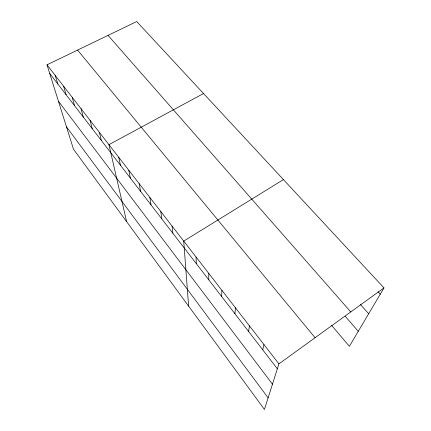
<?xml version="1.0" encoding="UTF-8"?>
<svg xmlns="http://www.w3.org/2000/svg" width="431" height="431" viewBox="0 0 431 431"><rect width="100%" height="100%" fill="white"/><g stroke="black" fill="none" stroke-linecap="round" stroke-linejoin="round"><path stroke-width="0.65" d="M221.642 296.528L221.906 290.343M234.906 313.73L235.461 307.826M248.595 331.493L249.468 325.89M262.738 349.843L263.95 344.558M383.989 287.913L278.922 363.866L264.435 409.45L73.502 149.239L47.011 64.817L136.713 21.55L383.989 287.913L349.39 346.303L331.654 325.437M283.436 179.598L183.714 241.096L188.616 306.118M203.529 93.522L108.941 144.671L126.601 221.599M378.03 291.712L380.282 294.163M360.284 304.334L368.683 313.741M108.041 35.38L350.775 311.92M345.177 316.252L358.274 331.315M77.558 50.082L315.083 337.721M47.011 64.817L278.922 363.866M49.743 73.518L277.354 368.801M58.449 101.269L272.467 384.177M66.482 126.87L268.12 397.861M55.2 75.377L57.824 84.002M63.594 86.2L66.105 94.745M72.198 97.298L74.59 105.757M81.028 108.682L83.296 117.049M90.09 120.368L92.223 128.627M99.389 132.36L101.382 140.511M118.751 157.32L120.438 165.229M128.831 170.32L130.351 178.089M139.191 183.681L140.533 191.305M149.848 197.425L151.001 204.887M160.811 211.562L161.765 218.851M172.093 226.113L172.842 233.214M196.051 257L196.326 263.68M208.771 273.41L208.787 279.848"/></g></svg>
